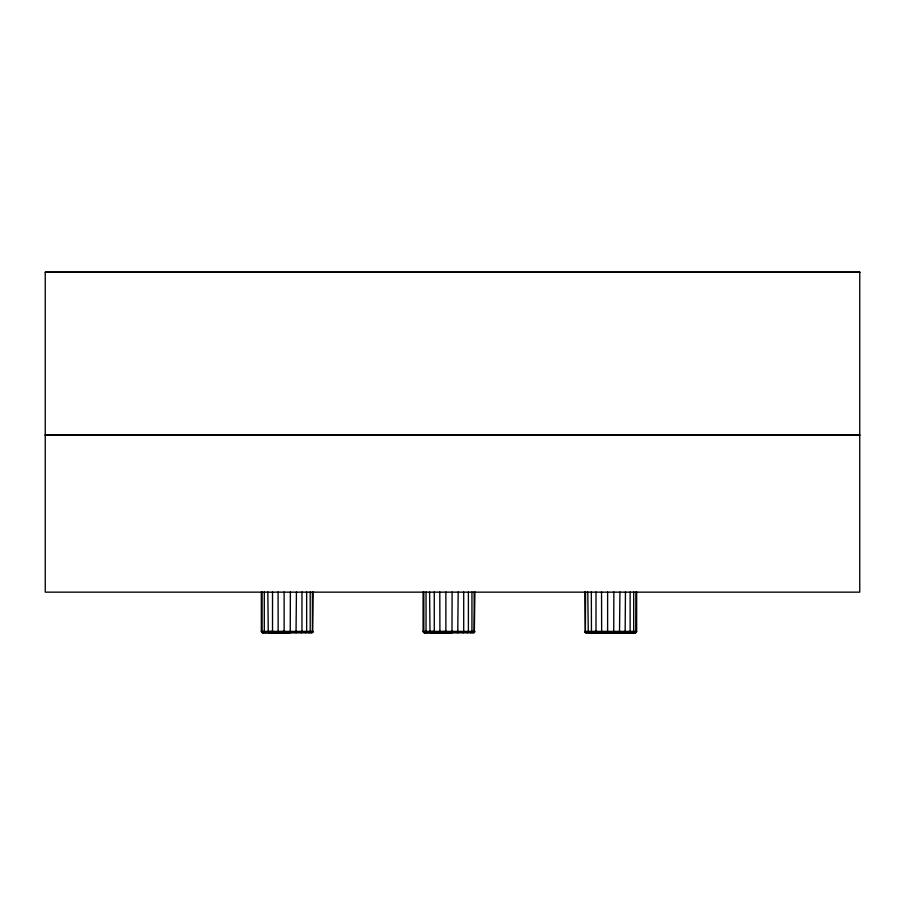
<?xml version="1.0" encoding="UTF-8"?>
<svg xmlns="http://www.w3.org/2000/svg" width="905" height="905" viewBox="0 0 905 905"><rect width="100%" height="100%" fill="white"/><g stroke="black" fill="none" stroke-linecap="round" stroke-linejoin="round"><path stroke-width="1.36" d="M261.33 591.972L261.33 631.396L262.484 632.844L312.61 632.55L313.164 591.972M423.076 591.972L423.076 631.396L424.23 632.844L474.344 632.55L474.91 591.972M636.656 591.972L636.656 631.396L635.502 632.844L585.377 632.55L584.822 591.972M633.681 591.972L633.681 631.396L632.663 632.844C616.848 632.063 600.875 632.799 584.969 632.041L586.689 632.844L585.377 632.55L585.569 591.972M457.772 632.844L458.179 591.972M296.026 632.844L296.433 591.972M601.542 591.972L601.655 632.324L619.518 632.844L619.925 591.972M301.32 632.844L301.965 631.396L301.965 591.972M463.055 632.844L463.711 631.396L463.711 591.972M601.599 632.041L601.949 632.844L613.839 632.041L625.14 632.55L625.457 591.972M305.788 632.844L306.648 631.396L306.648 591.972M467.523 632.844L468.394 631.396L468.394 591.972M595.015 632.165L588.804 632.844L585.716 632.041C600.139 634.654 614.823 631.011 629.269 632.844L636.509 632.041L605.219 632.041M309.171 632.844L310.189 631.396L310.189 591.972M470.917 632.844L471.935 631.396L471.935 591.972M311.286 632.844L312.406 631.396L312.406 591.972M473.032 632.844L474.152 631.396L474.152 591.972M619.518 632.844L630.027 632.041L634.778 632.844L635.751 632.041L635.898 591.972M634.778 632.844L636.091 632.55L585.377 632.55M587.786 591.972L588.284 632.55L596.01 631.396L596.01 591.972M284.125 591.972L284.125 631.396L268.265 632.55L267.846 591.972M445.871 591.972L445.871 631.396L430.011 632.55L429.592 591.972M607.617 591.972L607.617 631.396L601.655 632.324L602.074 632.878L613.726 632.844L613.861 591.972M261.477 632.041L272.529 631.396L272.529 591.972M423.223 632.041L434.264 631.396L434.264 591.972M600.287 632.165L592.198 632.844L587.922 632.041M607.617 631.396L607.628 632.041L596.667 632.844L596.101 632.041M629.269 632.844L633.195 632.55M624.801 632.844L629.722 632.55L630.129 631.396L630.129 591.972M591.338 591.972L591.451 632.041L596.859 632.878L592.198 632.844L607.753 632.844L607.628 632.041M278.061 591.972L278.174 632.324L284.261 632.844L268.265 632.55L284.261 632.844M439.796 591.972L439.921 632.324L446.007 632.844L430.011 632.55L446.007 632.844M601.848 632.731L607.685 632.55M273.005 632.731L268.706 632.844L273.367 632.878L272.529 631.396M434.751 632.731L430.452 632.844L435.113 632.878L434.264 631.396M278.107 632.041L278.582 632.878L290.234 632.844L290.369 591.972M439.853 632.041L440.328 632.878L451.98 632.844L452.115 591.972M45.25 272.281L859.75 272.281M45.25 435.022L859.75 435.022M45.25 435.181L859.75 435.181M261.33 631.396L313.164 631.396M423.076 631.396L474.91 631.396M584.822 631.396L636.656 631.396M313.017 632.041L278.174 632.324L284.193 632.55L284.125 631.396M474.763 632.041L439.921 632.324L445.939 632.55L445.871 631.396M261.884 632.55L312.61 632.55M423.631 632.55L474.344 632.55M591.757 632.55L596.486 632.731M429.705 632.041L434.457 632.324M267.959 632.041L272.71 632.324M424.943 632.844L423.823 631.396L423.823 591.972M263.197 632.844L262.088 631.396L262.088 591.972M427.058 632.844L426.04 631.396L426.04 591.972M265.323 632.844L264.294 631.396L264.294 591.972M434.92 632.844L434.355 632.041M273.174 632.844L272.609 632.041M596.01 631.396L596.203 632.324M859.75 272.122L45.25 272.122L45.25 592.153L859.75 592.153L859.75 272.122"/></g></svg>
